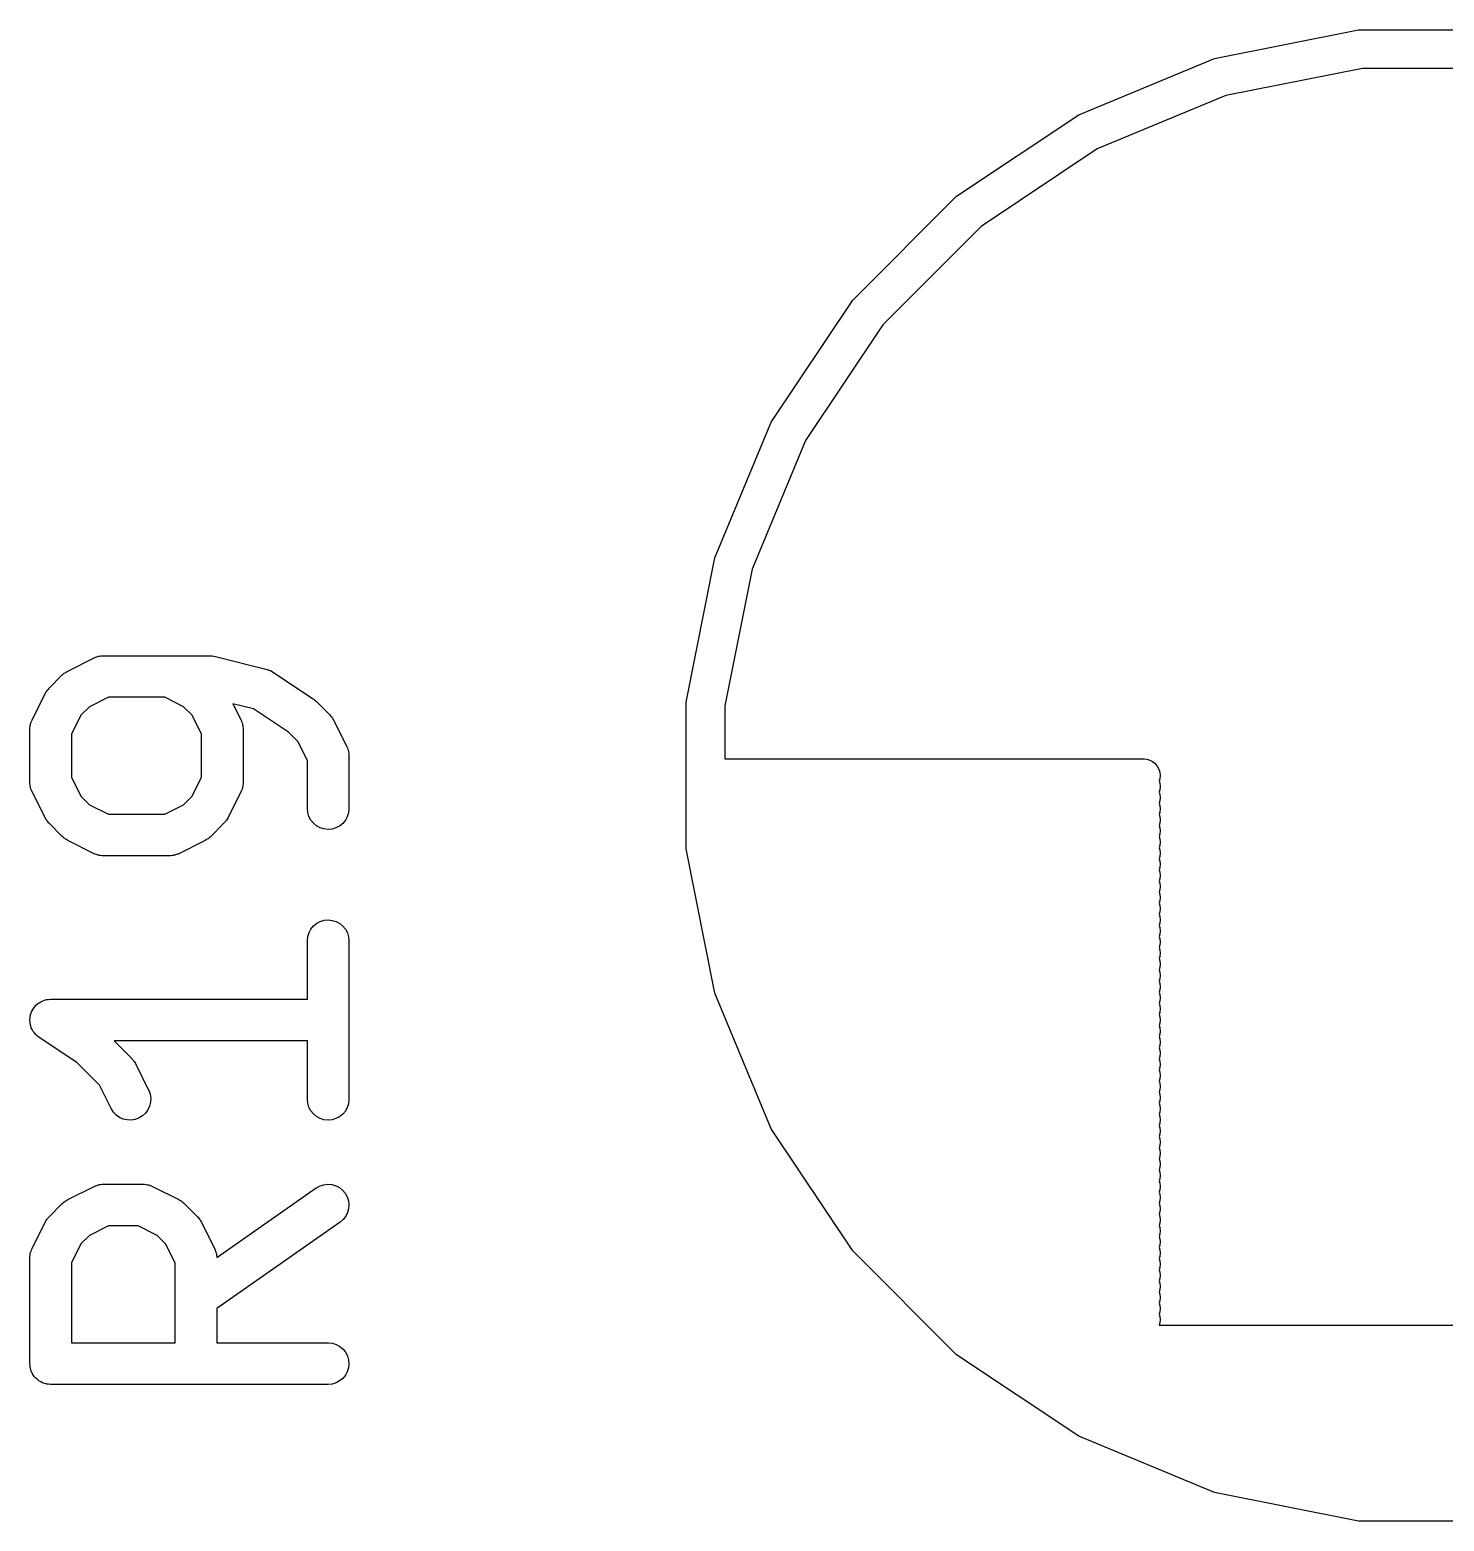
# Model space of a CAD drawing. Extents: x 2.56 to 5.78, y -4.33 to -3.11.
# Drawn here: x 3.9011 to 4.1017, y -4.2952 to -4.0836 of the extents above; entities that cross this region are included whole.
import ezdxf

# ---------------------------------------------------------------- set-up
doc = ezdxf.new("R2010")
doc.units = 0
doc.header["$MEASUREMENT"] = 0
doc.layers.add('BLACK', color=7, linetype='CONTINUOUS')

msp = doc.modelspace()

# ---------------------------------------------------------------- linework, layer by layer
at = {"layer": 'BLACK', "linetype": 'CONTINUOUS'}
for p, q in [((4.06914, -4.08765), (4.08958, -4.08358)), ((4.08958, -4.08358), (4.11042, -4.08358)), ((4.04989, -4.09562), (4.06914, -4.08765)), ((4.09012, -4.08907), (4.07074, -4.09292)), ((4.10988, -4.08907), (4.09012, -4.08907)), ((4.07074, -4.09292), (4.05249, -4.10048)), ((4.03256, -4.1072), (4.04989, -4.09562)), ((4.05249, -4.10048), (4.03606, -4.11146)), ((4.01783, -4.12193), (4.03256, -4.1072)), ((4.03606, -4.11146), (4.02209, -4.12543)), ((4.00625, -4.13926), (4.01783, -4.12193)), ((4.02209, -4.12543), (4.01111, -4.14186)), ((3.99828, -4.15851), (4.00625, -4.13926)), ((4.01111, -4.14186), (4.00355, -4.16011)), ((3.99421, -4.17895), (3.99828, -4.15851)), ((4.00355, -4.16011), (3.9997, -4.17949)), ((3.90646, -4.17455), (3.91021, -4.17268)), ((3.91021, -4.17268), (3.91025, -4.17266)), ((3.91025, -4.17266), (3.91033, -4.17263)), ((3.91033, -4.17263), (3.9104, -4.17259)), ((3.9104, -4.17259), (3.9106, -4.17253)), ((3.9106, -4.17253), (3.91079, -4.17246)), ((3.91079, -4.17246), (3.91087, -4.17245)), ((3.91087, -4.17245), (3.91096, -4.17242)), ((3.91096, -4.17242), (3.91116, -4.1724)), ((3.91116, -4.1724), (3.91136, -4.17237)), ((3.91136, -4.17237), (3.91144, -4.17237)), ((3.91144, -4.17237), (3.91153, -4.17237)), ((3.91153, -4.17237), (3.92653, -4.17237)), ((3.92653, -4.17237), (3.92657, -4.17237)), ((3.92657, -4.17237), (3.92662, -4.17237)), ((3.92662, -4.17237), (3.92667, -4.17237)), ((3.92667, -4.17237), (3.92691, -4.1724)), ((3.92691, -4.1724), (3.92714, -4.17243)), ((3.92714, -4.17243), (3.92719, -4.17245)), ((3.92719, -4.17245), (3.92724, -4.17245)), ((3.92724, -4.17245), (3.93474, -4.17433)), ((3.93474, -4.17433), (3.93478, -4.17434)), ((3.93478, -4.17434), (3.93497, -4.17441)), ((3.93497, -4.17441), (3.93516, -4.17447)), ((3.93516, -4.17447), (3.93524, -4.17451)), ((3.90382, -4.17698), (3.90569, -4.17511)), ((3.90569, -4.17511), (3.90572, -4.17508)), ((3.90572, -4.17508), (3.90585, -4.17497)), ((3.90585, -4.17497), (3.90597, -4.17486)), ((3.90597, -4.17486), (3.90608, -4.17479)), ((3.90608, -4.17479), (3.90617, -4.17472)), ((3.90617, -4.17472), (3.90632, -4.17464)), ((3.90632, -4.17464), (3.90646, -4.17455)), ((3.93524, -4.17451), (3.93532, -4.17454)), ((3.93532, -4.17454), (3.93549, -4.17464)), ((3.93549, -4.17464), (3.93566, -4.17474)), ((3.93566, -4.17474), (3.94129, -4.17849)), ((3.90139, -4.1815), (3.90326, -4.17775)), ((3.90326, -4.17775), (3.90328, -4.17771)), ((3.90328, -4.17771), (3.90337, -4.17757)), ((3.90337, -4.17757), (3.90345, -4.17743)), ((3.90345, -4.17743), (3.90353, -4.17733)), ((3.90353, -4.17733), (3.9036, -4.17723)), ((3.9036, -4.17723), (3.90371, -4.17711)), ((3.90371, -4.17711), (3.90382, -4.17698)), ((3.91223, -4.17827), (3.90953, -4.17962)), ((3.92021, -4.17827), (3.91223, -4.17827)), ((3.9229, -4.17962), (3.92021, -4.17827)), ((3.94129, -4.17849), (3.94129, -4.17849)), ((3.94129, -4.17849), (3.94129, -4.17849)), ((3.94129, -4.17849), (3.94129, -4.17849)), ((3.94129, -4.17849), (3.94132, -4.17851)), ((3.94132, -4.17851), (3.94153, -4.17868)), ((3.94153, -4.17868), (3.94174, -4.17886)), ((3.90833, -4.18082), (3.90698, -4.18351)), ((3.90953, -4.17962), (3.90833, -4.18082)), ((3.9241, -4.18082), (3.9229, -4.17962)), ((3.92545, -4.18351), (3.9241, -4.18082)), ((3.93281, -4.17993), (3.9299, -4.1792)), ((3.9299, -4.1792), (3.93104, -4.1815)), ((3.93777, -4.18324), (3.93281, -4.17993)), ((3.94174, -4.17886), (3.94361, -4.18073)), ((3.94361, -4.18073), (3.94364, -4.18076)), ((3.94364, -4.18076), (3.94375, -4.18089)), ((3.99421, -4.19979), (3.99421, -4.17895)), ((3.9997, -4.17949), (3.9997, -4.18701)), ((3.90108, -4.18278), (3.90109, -4.18269)), ((3.90108, -4.18282), (3.90108, -4.18278)), ((3.90108, -4.19032), (3.90108, -4.18282)), ((3.90109, -4.1826), (3.90112, -4.1824)), ((3.90109, -4.18269), (3.90109, -4.1826)), ((3.90112, -4.1824), (3.90114, -4.1822)), ((3.90114, -4.1822), (3.90117, -4.18212)), ((3.90117, -4.18212), (3.90118, -4.18204)), ((3.90118, -4.18204), (3.90126, -4.18185)), ((3.90126, -4.18185), (3.90132, -4.18165)), ((3.90132, -4.18165), (3.90136, -4.18158)), ((3.90136, -4.18158), (3.90139, -4.1815)), ((3.93104, -4.1815), (3.93106, -4.18153)), ((3.93106, -4.18153), (3.93109, -4.18162)), ((3.93109, -4.18162), (3.93113, -4.18169)), ((3.93113, -4.18169), (3.93119, -4.18189)), ((3.93119, -4.18189), (3.93126, -4.18208)), ((3.93126, -4.18208), (3.93127, -4.18216)), ((3.93127, -4.18216), (3.9313, -4.18224)), ((3.9313, -4.18224), (3.93132, -4.18245)), ((3.93132, -4.18245), (3.93135, -4.18264)), ((3.93135, -4.18264), (3.93135, -4.18273)), ((3.93135, -4.18273), (3.93136, -4.18282)), ((3.93136, -4.18282), (3.93136, -4.19032)), ((3.94375, -4.18089), (3.94386, -4.18101)), ((3.94386, -4.18101), (3.94393, -4.18111)), ((3.94393, -4.18111), (3.944, -4.18121)), ((3.944, -4.18121), (3.94408, -4.18136)), ((3.94408, -4.18136), (3.94417, -4.1815)), ((3.94417, -4.1815), (3.94604, -4.18525)), ((3.90698, -4.18351), (3.90698, -4.18962)), ((3.92545, -4.18962), (3.92545, -4.18351)), ((3.9391, -4.18457), (3.93777, -4.18324)), ((3.94045, -4.18726), (3.9391, -4.18457)), ((3.94604, -4.18525), (3.94606, -4.18528)), ((3.94606, -4.18528), (3.94609, -4.18537)), ((3.94609, -4.18537), (3.94613, -4.18544)), ((3.94613, -4.18544), (3.94619, -4.18564)), ((3.94619, -4.18564), (3.94626, -4.18582)), ((3.94626, -4.18582), (3.94627, -4.18591)), ((3.94627, -4.18591), (3.9463, -4.18599)), ((3.9463, -4.18599), (3.94632, -4.18619)), ((3.94632, -4.18619), (3.94635, -4.18639)), ((3.94635, -4.18639), (3.94635, -4.18648)), ((3.94635, -4.18648), (3.94635, -4.18657)), ((3.94635, -4.18657), (3.94635, -4.19407)), ((3.9997, -4.18701), (4.05917, -4.18701)), ((4.05917, -4.18701), (4.05952, -4.18704)), ((4.05952, -4.18704), (4.05996, -4.18718)), ((3.94045, -4.19407), (3.94045, -4.18726)), ((4.05996, -4.18718), (4.06037, -4.1874)), ((4.06037, -4.1874), (4.06073, -4.18769)), ((4.06073, -4.18769), (4.06103, -4.18805)), ((4.06103, -4.18805), (4.06125, -4.18846)), ((4.06125, -4.18846), (4.06138, -4.18891)), ((4.06138, -4.18891), (4.06143, -4.18937)), ((3.90109, -4.1904), (3.90108, -4.19032)), ((3.90108, -4.19049), (3.90109, -4.1904)), ((3.90111, -4.19069), (3.90108, -4.19049)), ((3.90113, -4.19089), (3.90111, -4.19069)), ((3.90116, -4.19097), (3.90113, -4.19089)), ((3.90117, -4.19106), (3.90116, -4.19097)), ((3.90124, -4.19125), (3.90117, -4.19106)), ((3.9013, -4.19144), (3.90124, -4.19125)), ((3.90698, -4.18962), (3.90833, -4.19232)), ((3.9241, -4.19232), (3.92545, -4.18962)), ((3.93118, -4.19129), (3.93112, -4.19148)), ((3.93125, -4.1911), (3.93118, -4.19129)), ((3.93126, -4.19101), (3.93125, -4.1911)), ((3.93129, -4.19093), (3.93126, -4.19101)), ((3.93131, -4.19073), (3.93129, -4.19093)), ((3.93135, -4.19053), (3.93131, -4.19073)), ((3.93136, -4.19036), (3.93135, -4.19044)), ((3.93135, -4.19044), (3.93135, -4.19053)), ((3.93136, -4.19032), (3.93136, -4.19036)), ((4.06138, -4.18983), (4.06128, -4.19016)), ((4.06128, -4.19016), (4.06138, -4.19048)), ((4.06143, -4.18937), (4.06138, -4.18983)), ((4.06138, -4.19048), (4.06143, -4.19094)), ((4.06143, -4.19094), (4.06138, -4.19141)), ((3.90134, -4.19152), (3.9013, -4.19144)), ((3.90137, -4.1916), (3.90134, -4.19152)), ((3.90139, -4.19164), (3.90137, -4.1916)), ((3.90326, -4.19539), (3.90139, -4.19164)), ((3.90833, -4.19232), (3.90953, -4.19351)), ((3.90953, -4.19351), (3.91223, -4.19486)), ((3.92021, -4.19486), (3.9229, -4.19351)), ((3.9229, -4.19351), (3.9241, -4.19232)), ((3.93104, -4.19164), (3.92917, -4.19539)), ((3.93107, -4.19156), (3.93104, -4.19164)), ((3.93112, -4.19148), (3.93107, -4.19156)), ((4.06138, -4.19141), (4.06128, -4.19173)), ((4.06128, -4.19173), (4.06138, -4.19206)), ((4.06138, -4.19298), (4.06128, -4.19331)), ((4.06128, -4.19331), (4.06138, -4.19363)), ((4.06138, -4.19206), (4.06143, -4.19252)), ((4.06143, -4.19252), (4.06138, -4.19298)), ((3.90335, -4.19553), (3.90326, -4.19539)), ((3.90343, -4.19567), (3.90335, -4.19553)), ((3.91223, -4.19486), (3.92021, -4.19486)), ((3.92906, -4.19556), (3.92898, -4.19571)), ((3.92915, -4.19542), (3.92906, -4.19556)), ((3.92917, -4.19539), (3.92915, -4.19542)), ((3.9405, -4.19464), (3.94045, -4.19407)), ((3.94067, -4.19519), (3.9405, -4.19464)), ((3.94094, -4.1957), (3.94067, -4.19519)), ((3.94611, -4.19523), (3.94584, -4.19573)), ((3.94629, -4.19468), (3.94611, -4.19523)), ((3.94635, -4.19411), (3.94629, -4.19468)), ((3.94635, -4.19407), (3.94635, -4.19411)), ((4.06138, -4.19456), (4.06128, -4.19488)), ((4.06128, -4.19488), (4.06138, -4.19521)), ((4.06138, -4.19363), (4.06143, -4.19409)), ((4.06143, -4.19409), (4.06138, -4.19456)), ((4.06138, -4.19521), (4.06143, -4.19567)), ((3.90351, -4.19577), (3.90343, -4.19567)), ((3.90357, -4.19587), (3.90351, -4.19577)), ((3.90369, -4.196), (3.90357, -4.19587)), ((3.90379, -4.19612), (3.90369, -4.196)), ((3.90382, -4.19615), (3.90379, -4.19612)), ((3.90569, -4.19803), (3.90382, -4.19615)), ((3.92862, -4.19615), (3.92674, -4.19803)), ((3.92872, -4.19603), (3.92862, -4.19615)), ((3.92884, -4.19591), (3.92872, -4.19603)), ((3.9289, -4.1958), (3.92884, -4.19591)), ((3.92898, -4.19571), (3.9289, -4.1958)), ((3.94131, -4.19615), (3.94094, -4.1957)), ((3.94175, -4.19651), (3.94131, -4.19615)), ((3.94226, -4.19679), (3.94175, -4.19651)), ((3.94281, -4.19696), (3.94226, -4.19679)), ((3.94338, -4.19702), (3.94281, -4.19696)), ((3.94395, -4.19697), (3.94338, -4.19702)), ((3.94451, -4.1968), (3.94395, -4.19697)), ((3.94502, -4.19654), (3.94451, -4.1968)), ((3.94547, -4.19618), (3.94502, -4.19654)), ((3.94584, -4.19573), (3.94547, -4.19618)), ((4.06138, -4.19613), (4.06128, -4.19646)), ((4.06128, -4.19646), (4.06138, -4.19678)), ((4.06138, -4.19771), (4.06128, -4.19803)), ((4.06143, -4.19567), (4.06138, -4.19613)), ((4.06138, -4.19678), (4.06143, -4.19724)), ((4.06143, -4.19724), (4.06138, -4.19771)), ((3.90582, -4.19813), (3.90569, -4.19803)), ((3.90594, -4.19825), (3.90582, -4.19813)), ((3.90604, -4.19832), (3.90594, -4.19825)), ((3.90614, -4.19839), (3.90604, -4.19832)), ((3.90628, -4.19847), (3.90614, -4.19839)), ((3.90642, -4.19856), (3.90628, -4.19847)), ((3.90646, -4.19858), (3.90642, -4.19856)), ((3.91021, -4.20046), (3.90646, -4.19858)), ((3.92597, -4.19858), (3.92222, -4.20046)), ((3.92611, -4.19849), (3.92597, -4.19858)), ((3.92626, -4.19842), (3.92611, -4.19849)), ((3.92636, -4.19834), (3.92626, -4.19842)), ((3.92646, -4.19828), (3.92636, -4.19834)), ((3.92658, -4.19816), (3.92646, -4.19828)), ((3.92671, -4.19806), (3.92658, -4.19816)), ((3.92674, -4.19803), (3.92671, -4.19806)), ((3.99828, -4.22023), (3.99421, -4.19979)), ((4.06128, -4.19803), (4.06138, -4.19836)), ((4.06138, -4.19928), (4.06128, -4.19961)), ((4.06128, -4.19961), (4.06138, -4.19993)), ((4.06138, -4.19836), (4.06143, -4.19882)), ((4.06143, -4.19882), (4.06138, -4.19928)), ((3.91029, -4.20049), (3.91021, -4.20046)), ((3.91037, -4.20053), (3.91029, -4.20049)), ((3.91056, -4.20059), (3.91037, -4.20053)), ((3.91075, -4.20066), (3.91056, -4.20059)), ((3.91083, -4.20068), (3.91075, -4.20066)), ((3.91092, -4.2007), (3.91083, -4.20068)), ((3.91112, -4.20073), (3.91092, -4.2007)), ((3.91132, -4.20076), (3.91112, -4.20073)), ((3.9114, -4.20076), (3.91132, -4.20076)), ((3.91149, -4.20077), (3.9114, -4.20076)), ((3.91153, -4.20077), (3.91149, -4.20077)), ((3.9209, -4.20077), (3.91153, -4.20077)), ((3.92099, -4.20076), (3.9209, -4.20077)), ((3.92108, -4.20076), (3.92099, -4.20076)), ((3.92128, -4.20073), (3.92108, -4.20076)), ((3.92148, -4.20071), (3.92128, -4.20073)), ((3.92156, -4.20069), (3.92148, -4.20071)), ((3.92165, -4.20067), (3.92156, -4.20069)), ((3.92184, -4.2006), (3.92165, -4.20067)), ((3.92203, -4.20055), (3.92184, -4.2006)), ((3.92211, -4.20051), (3.92203, -4.20055)), ((3.92219, -4.20048), (3.92211, -4.20051)), ((3.92222, -4.20046), (3.92219, -4.20048)), ((4.06138, -4.20086), (4.06128, -4.20118)), ((4.06128, -4.20118), (4.06138, -4.20151)), ((4.06138, -4.19993), (4.06143, -4.20039)), ((4.06143, -4.20039), (4.06138, -4.20086)), ((4.06138, -4.20151), (4.06143, -4.20197)), ((4.06143, -4.20197), (4.06138, -4.20243)), ((4.06138, -4.20243), (4.06128, -4.20276)), ((4.06128, -4.20276), (4.06138, -4.20308)), ((4.06138, -4.20401), (4.06128, -4.20433)), ((4.06138, -4.20308), (4.06143, -4.20354)), ((4.06143, -4.20354), (4.06138, -4.20401)), ((4.06128, -4.20433), (4.06138, -4.20466)), ((4.06138, -4.20558), (4.06128, -4.20591)), ((4.06128, -4.20591), (4.06138, -4.20623)), ((4.06138, -4.20466), (4.06143, -4.20512)), ((4.06143, -4.20512), (4.06138, -4.20558)), ((4.06138, -4.20716), (4.06128, -4.20748)), ((4.06128, -4.20748), (4.06138, -4.2078)), ((4.06138, -4.20623), (4.06143, -4.20669)), ((4.06143, -4.20669), (4.06138, -4.20716)), ((4.06138, -4.2078), (4.06143, -4.20827)), ((4.06143, -4.20827), (4.06138, -4.20873)), ((3.94133, -4.2107), (3.94178, -4.21034)), ((3.94178, -4.21034), (3.94229, -4.21008)), ((3.94229, -4.21008), (3.94285, -4.20991)), ((3.94285, -4.20991), (3.94342, -4.20986)), ((3.94342, -4.20986), (3.94399, -4.20992)), ((3.94399, -4.20992), (3.94455, -4.21009)), ((3.94455, -4.21009), (3.94505, -4.21037)), ((3.94505, -4.21037), (3.9455, -4.21073)), ((4.06138, -4.20873), (4.06128, -4.20906)), ((4.06128, -4.20906), (4.06138, -4.20938)), ((4.06138, -4.21031), (4.06128, -4.21063)), ((4.06138, -4.20938), (4.06143, -4.20984)), ((4.06143, -4.20984), (4.06138, -4.21031)), ((3.94045, -4.21277), (3.94051, -4.2122)), ((3.94051, -4.2122), (3.94069, -4.21165)), ((3.94069, -4.21165), (3.94096, -4.21115)), ((3.94096, -4.21115), (3.94133, -4.2107)), ((3.9455, -4.21073), (3.94586, -4.21118)), ((3.94586, -4.21118), (3.94613, -4.21169)), ((3.94613, -4.21169), (3.9463, -4.21224)), ((3.9463, -4.21224), (3.94635, -4.21281)), ((4.06128, -4.21063), (4.06138, -4.21095)), ((4.06138, -4.21188), (4.06128, -4.2122)), ((4.06128, -4.2122), (4.06138, -4.21253)), ((4.06138, -4.21095), (4.06143, -4.21142)), ((4.06143, -4.21142), (4.06138, -4.21188)), ((4.06138, -4.21253), (4.06143, -4.21299)), ((3.94045, -4.21281), (3.94045, -4.21277)), ((3.94045, -4.22111), (3.94045, -4.21281)), ((3.94635, -4.21281), (3.94635, -4.23531)), ((4.06138, -4.21346), (4.06128, -4.21378)), ((4.06128, -4.21378), (4.06138, -4.2141)), ((4.06143, -4.21299), (4.06138, -4.21346)), ((4.06138, -4.2141), (4.06143, -4.21457)), ((4.06143, -4.21457), (4.06138, -4.21503)), ((4.06138, -4.21503), (4.06128, -4.21535)), ((4.06128, -4.21535), (4.06138, -4.21568)), ((4.06138, -4.2166), (4.06128, -4.21695)), ((4.06138, -4.21568), (4.06143, -4.21614)), ((4.06143, -4.21614), (4.06138, -4.2166)), ((4.06128, -4.21695), (4.06138, -4.21729)), ((4.06138, -4.21822), (4.06128, -4.21854)), ((4.06128, -4.21854), (4.06138, -4.21887)), ((4.06138, -4.21729), (4.06143, -4.21776)), ((4.06143, -4.21776), (4.06138, -4.21822)), ((4.06138, -4.21887), (4.06143, -4.21933)), ((4.00625, -4.23948), (3.99828, -4.22023)), ((4.06138, -4.21979), (4.06128, -4.22012)), ((4.06128, -4.22012), (4.06138, -4.22044)), ((4.06143, -4.21933), (4.06138, -4.21979)), ((4.06138, -4.22044), (4.06143, -4.22091)), ((4.06143, -4.22091), (4.06138, -4.22137)), ((3.90123, -4.22319), (3.90131, -4.22292)), ((3.90131, -4.22291), (3.90145, -4.22266)), ((3.90131, -4.22292), (3.90131, -4.22291)), ((3.90131, -4.22292), (3.90131, -4.22292)), ((3.90145, -4.22266), (3.90158, -4.22241)), ((3.90158, -4.22241), (3.90158, -4.22241)), ((3.90158, -4.22241), (3.90159, -4.22241)), ((3.90159, -4.22241), (3.90177, -4.22219)), ((3.90177, -4.22219), (3.90195, -4.22197)), ((3.90195, -4.22196), (3.90219, -4.22178)), ((3.90195, -4.22197), (3.90195, -4.22196)), ((3.90195, -4.22197), (3.90195, -4.22197)), ((3.90219, -4.22178), (3.9024, -4.2216)), ((3.9024, -4.2216), (3.90266, -4.22146)), ((3.9024, -4.2216), (3.9024, -4.2216)), ((3.9024, -4.2216), (3.9024, -4.2216)), ((3.90266, -4.22146), (3.90291, -4.22133)), ((3.90291, -4.22133), (3.90318, -4.22125)), ((3.90291, -4.22133), (3.90291, -4.22133)), ((3.90291, -4.22133), (3.90291, -4.22133)), ((3.90318, -4.22125), (3.90346, -4.22117)), ((3.90346, -4.22117), (3.90375, -4.22114)), ((3.90346, -4.22117), (3.90346, -4.22117)), ((3.90346, -4.22117), (3.90346, -4.22117)), ((3.90375, -4.22114), (3.90403, -4.22111)), ((3.90403, -4.22111), (3.94045, -4.22111)), ((4.06138, -4.22137), (4.06128, -4.22169)), ((4.06128, -4.22169), (4.06138, -4.22202)), ((4.06138, -4.22294), (4.06128, -4.22327)), ((4.06138, -4.22202), (4.06143, -4.22248)), ((4.06143, -4.22248), (4.06138, -4.22294)), ((3.90108, -4.22404), (3.90111, -4.22376)), ((3.90111, -4.22434), (3.90108, -4.22404)), ((3.90108, -4.22404), (3.90108, -4.22404)), ((3.90108, -4.22404), (3.90108, -4.22404)), ((3.90111, -4.22376), (3.90114, -4.22347)), ((3.90113, -4.22461), (3.90111, -4.22434)), ((3.90113, -4.22462), (3.90113, -4.22461)), ((3.90113, -4.22461), (3.90113, -4.22461)), ((3.90121, -4.2249), (3.90113, -4.22462)), ((3.90114, -4.22346), (3.90123, -4.22319)), ((3.90114, -4.22347), (3.90114, -4.22346)), ((3.90114, -4.22347), (3.90114, -4.22347)), ((3.90129, -4.22516), (3.90121, -4.2249)), ((3.90129, -4.22517), (3.90129, -4.22516)), ((3.90142, -4.22541), (3.90129, -4.22517)), ((3.90129, -4.22517), (3.90129, -4.22517)), ((4.06128, -4.22327), (4.06138, -4.22359)), ((4.06138, -4.22452), (4.06128, -4.22484)), ((4.06128, -4.22484), (4.06138, -4.22517)), ((4.06138, -4.22359), (4.06143, -4.22406)), ((4.06143, -4.22406), (4.06138, -4.22452)), ((4.06138, -4.22517), (4.06143, -4.22563)), ((3.90156, -4.22568), (3.90142, -4.22541)), ((3.90174, -4.2259), (3.90156, -4.22568)), ((3.90156, -4.22568), (3.90156, -4.22568)), ((3.90156, -4.22568), (3.90156, -4.22568)), ((3.90192, -4.22613), (3.90174, -4.2259)), ((3.90214, -4.22632), (3.90192, -4.22613)), ((3.90192, -4.22613), (3.90192, -4.22613)), ((3.90192, -4.22613), (3.90192, -4.22613)), ((3.90236, -4.2265), (3.90214, -4.22632)), ((3.90239, -4.22652), (3.90236, -4.2265)), ((3.90236, -4.2265), (3.90236, -4.2265)), ((3.90236, -4.2265), (3.90236, -4.2265)), ((3.90236, -4.2265), (3.90236, -4.2265)), ((3.90777, -4.23011), (3.90239, -4.22652)), ((3.94045, -4.22702), (3.91303, -4.22702)), ((3.91303, -4.22702), (3.91549, -4.22947)), ((3.94045, -4.23531), (3.94045, -4.22702)), ((4.06138, -4.22609), (4.06128, -4.22642)), ((4.06128, -4.22642), (4.06138, -4.22674)), ((4.06143, -4.22563), (4.06138, -4.22609)), ((4.06138, -4.22674), (4.06143, -4.2272)), ((4.06143, -4.2272), (4.06138, -4.22767)), ((3.91549, -4.22947), (3.91552, -4.2295)), ((4.06138, -4.22767), (4.06128, -4.22799)), ((4.06128, -4.22799), (4.06138, -4.22832)), ((4.06138, -4.22924), (4.06128, -4.22957)), ((4.06138, -4.22832), (4.06143, -4.22878)), ((4.06143, -4.22878), (4.06138, -4.22924)), ((3.91098, -4.23331), (3.90777, -4.23011)), ((3.91552, -4.2295), (3.91562, -4.22963)), ((3.91562, -4.22963), (3.91574, -4.22975)), ((3.91574, -4.22975), (3.9158, -4.22986)), ((3.9158, -4.22986), (3.91588, -4.22995)), ((3.91588, -4.22995), (3.91596, -4.2301)), ((3.91596, -4.2301), (3.91605, -4.23024)), ((3.91605, -4.23024), (3.91792, -4.23399)), ((4.06128, -4.22957), (4.06138, -4.22989)), ((4.06138, -4.23082), (4.06128, -4.23114)), ((4.06128, -4.23114), (4.06138, -4.23147)), ((4.06138, -4.22989), (4.06143, -4.23035)), ((4.06143, -4.23035), (4.06138, -4.23082)), ((4.06138, -4.23147), (4.06143, -4.23193)), ((3.91264, -4.23663), (3.91098, -4.23331)), ((4.06138, -4.23239), (4.06128, -4.23272)), ((4.06128, -4.23272), (4.06138, -4.23304)), ((4.06143, -4.23193), (4.06138, -4.23239)), ((4.06138, -4.23304), (4.06143, -4.2335)), ((4.06143, -4.2335), (4.06138, -4.23397)), ((3.91792, -4.23399), (3.91794, -4.23403)), ((3.91794, -4.23403), (3.91814, -4.23457)), ((3.9182, -4.23571), (3.91807, -4.23627)), ((3.91814, -4.23457), (3.91823, -4.23514)), ((3.91823, -4.23514), (3.9182, -4.23571)), ((3.9405, -4.23588), (3.94045, -4.23531)), ((3.94635, -4.23535), (3.94629, -4.23593)), ((3.94635, -4.23531), (3.94635, -4.23535)), ((4.06138, -4.23397), (4.06128, -4.23429)), ((4.06128, -4.23429), (4.06138, -4.23462)), ((4.06138, -4.23554), (4.06128, -4.23587)), ((4.06138, -4.23462), (4.06143, -4.23508)), ((4.06143, -4.23508), (4.06138, -4.23554)), ((3.91295, -4.23712), (3.91264, -4.23663)), ((3.91334, -4.23754), (3.91295, -4.23712)), ((3.91381, -4.23787), (3.91334, -4.23754)), ((3.91434, -4.23811), (3.91381, -4.23787)), ((3.91707, -4.23766), (3.91658, -4.23796)), ((3.91749, -4.23727), (3.91707, -4.23766)), ((3.91783, -4.2368), (3.91749, -4.23727)), ((3.91807, -4.23627), (3.91783, -4.2368)), ((3.94067, -4.23644), (3.9405, -4.23588)), ((3.94094, -4.23695), (3.94067, -4.23644)), ((3.94131, -4.23739), (3.94094, -4.23695)), ((3.94175, -4.23776), (3.94131, -4.23739)), ((3.94226, -4.23803), (3.94175, -4.23776)), ((3.94502, -4.23778), (3.94451, -4.23805)), ((3.94547, -4.23742), (3.94502, -4.23778)), ((3.94584, -4.23698), (3.94547, -4.23742)), ((3.94611, -4.23647), (3.94584, -4.23698)), ((3.94629, -4.23593), (3.94611, -4.23647)), ((4.06128, -4.23587), (4.06138, -4.23619)), ((4.06138, -4.23712), (4.06128, -4.23744)), ((4.06128, -4.23744), (4.06138, -4.23777)), ((4.06138, -4.23619), (4.06143, -4.23665)), ((4.06143, -4.23665), (4.06138, -4.23712)), ((4.06138, -4.23777), (4.06143, -4.23823)), ((3.9149, -4.23824), (3.91434, -4.23811)), ((3.91547, -4.23826), (3.9149, -4.23824)), ((3.91604, -4.23816), (3.91547, -4.23826)), ((3.91658, -4.23796), (3.91604, -4.23816)), ((3.94281, -4.2382), (3.94226, -4.23803)), ((3.94338, -4.23826), (3.94281, -4.2382)), ((3.94395, -4.23821), (3.94338, -4.23826)), ((3.94451, -4.23805), (3.94395, -4.23821)), ((4.01783, -4.25681), (4.00625, -4.23948)), ((4.06138, -4.23869), (4.06128, -4.23902)), ((4.06128, -4.23902), (4.06138, -4.23934)), ((4.06143, -4.23823), (4.06138, -4.23869)), ((4.06138, -4.23934), (4.06143, -4.2398)), ((4.06143, -4.2398), (4.06138, -4.24027)), ((4.06138, -4.24027), (4.06128, -4.24059)), ((4.06128, -4.24059), (4.06138, -4.24091)), ((4.06138, -4.24184), (4.06128, -4.24217)), ((4.06128, -4.24217), (4.06138, -4.24249)), ((4.06138, -4.24091), (4.06143, -4.24138)), ((4.06143, -4.24138), (4.06138, -4.24184)), ((4.06138, -4.24342), (4.06128, -4.24374)), ((4.06128, -4.24374), (4.06138, -4.24406)), ((4.06138, -4.24249), (4.06143, -4.24295)), ((4.06143, -4.24295), (4.06138, -4.24342)), ((4.06138, -4.24406), (4.06143, -4.24453)), ((4.06138, -4.24499), (4.06128, -4.24531)), ((4.06128, -4.24531), (4.06138, -4.24564)), ((4.06143, -4.24453), (4.06138, -4.24499)), ((4.06138, -4.24564), (4.06143, -4.2461)), ((4.06143, -4.2461), (4.06138, -4.24657)), ((3.90646, -4.24954), (3.91021, -4.24767)), ((3.91021, -4.24767), (3.91025, -4.24765)), ((3.91025, -4.24765), (3.91033, -4.24762)), ((3.91033, -4.24762), (3.9104, -4.24758)), ((3.9104, -4.24758), (3.9106, -4.24752)), ((3.9106, -4.24752), (3.91079, -4.24745)), ((3.91079, -4.24745), (3.91087, -4.24744)), ((3.91087, -4.24744), (3.91096, -4.24741)), ((3.91096, -4.24741), (3.91116, -4.24739)), ((3.91116, -4.24739), (3.91136, -4.24736)), ((3.91136, -4.24736), (3.91144, -4.24737)), ((3.91144, -4.24737), (3.91153, -4.24736)), ((3.91153, -4.24736), (3.91715, -4.24736)), ((3.91715, -4.24736), (3.9172, -4.24736)), ((3.9172, -4.24736), (3.91728, -4.24737)), ((3.91728, -4.24737), (3.91737, -4.24736)), ((3.91737, -4.24736), (3.91757, -4.2474)), ((3.91757, -4.2474), (3.91777, -4.24742)), ((3.91777, -4.24742), (3.91785, -4.24745)), ((3.91785, -4.24745), (3.91794, -4.24746)), ((3.91794, -4.24746), (3.91813, -4.24753)), ((3.91813, -4.24753), (3.91832, -4.2476)), ((3.91832, -4.2476), (3.91839, -4.24764)), ((3.91839, -4.24764), (3.91847, -4.24767)), ((3.91847, -4.24767), (3.92222, -4.24954)), ((3.9276, -4.25776), (3.94171, -4.24789)), ((3.94171, -4.24789), (3.94174, -4.24787)), ((3.94174, -4.24787), (3.94225, -4.24759)), ((3.94225, -4.24759), (3.9428, -4.24742)), ((3.9428, -4.24742), (3.94337, -4.24736)), ((3.94337, -4.24736), (3.94394, -4.24741)), ((3.94394, -4.24741), (3.9445, -4.24757)), ((3.9445, -4.24757), (3.94501, -4.24783)), ((3.94501, -4.24783), (3.94546, -4.24819)), ((3.94546, -4.24819), (3.94583, -4.24863)), ((4.06138, -4.24657), (4.06128, -4.24689)), ((4.06128, -4.24689), (4.06138, -4.24721)), ((4.06138, -4.24814), (4.06128, -4.24846)), ((4.06128, -4.24846), (4.06138, -4.24879)), ((4.06138, -4.24721), (4.06143, -4.24768)), ((4.06143, -4.24768), (4.06138, -4.24814)), ((3.90382, -4.25197), (3.90569, -4.2501)), ((3.90569, -4.2501), (3.90572, -4.25007)), ((3.90572, -4.25007), (3.90585, -4.24996)), ((3.90585, -4.24996), (3.90597, -4.24985)), ((3.90597, -4.24985), (3.90608, -4.24978)), ((3.90608, -4.24978), (3.90617, -4.24971)), ((3.90617, -4.24971), (3.90632, -4.24963)), ((3.90632, -4.24963), (3.90646, -4.24954)), ((3.92222, -4.24954), (3.92226, -4.24956)), ((3.92226, -4.24956), (3.9224, -4.24965)), ((3.9224, -4.24965), (3.92255, -4.24973)), ((3.92255, -4.24973), (3.92264, -4.24981)), ((3.92264, -4.24981), (3.92274, -4.24988)), ((3.92274, -4.24988), (3.92286, -4.24999)), ((3.92286, -4.24999), (3.92299, -4.2501)), ((3.92299, -4.2501), (3.92487, -4.25197)), ((3.94583, -4.24863), (3.94611, -4.24914)), ((3.94611, -4.24914), (3.94629, -4.24969)), ((3.94629, -4.24969), (3.94635, -4.25026)), ((3.94635, -4.25026), (3.94631, -4.25083)), ((4.06138, -4.24972), (4.06128, -4.25004)), ((4.06128, -4.25004), (4.06138, -4.25036)), ((4.06138, -4.24879), (4.06143, -4.24925)), ((4.06143, -4.24925), (4.06138, -4.24972)), ((4.06138, -4.25036), (4.06143, -4.25083)), ((3.90139, -4.25649), (3.90326, -4.25274)), ((3.90326, -4.25274), (3.90328, -4.2527)), ((3.90328, -4.2527), (3.90337, -4.25256)), ((3.90337, -4.25256), (3.90345, -4.25242)), ((3.90345, -4.25242), (3.90353, -4.25232)), ((3.90353, -4.25232), (3.9036, -4.25222)), ((3.9036, -4.25222), (3.90371, -4.2521)), ((3.90371, -4.2521), (3.90382, -4.25197)), ((3.92487, -4.25197), (3.9249, -4.252)), ((3.9249, -4.252), (3.925, -4.25213)), ((3.925, -4.25213), (3.92511, -4.25225)), ((3.92511, -4.25225), (3.92518, -4.25235)), ((3.92518, -4.25235), (3.92525, -4.25245)), ((3.92525, -4.25245), (3.92533, -4.2526)), ((3.92533, -4.2526), (3.92542, -4.25274)), ((3.92542, -4.25274), (3.92729, -4.25649)), ((3.94509, -4.25273), (3.92761, -4.26497)), ((3.94553, -4.25235), (3.94509, -4.25273)), ((3.94589, -4.2519), (3.94553, -4.25235)), ((3.94615, -4.25139), (3.94589, -4.2519)), ((3.94631, -4.25083), (3.94615, -4.25139)), ((4.06138, -4.25129), (4.06128, -4.25161)), ((4.06128, -4.25161), (4.06138, -4.25194)), ((4.06143, -4.25083), (4.06138, -4.25129)), ((4.06138, -4.25194), (4.06143, -4.2524)), ((4.06143, -4.2524), (4.06138, -4.25286)), ((3.90953, -4.25461), (3.90833, -4.25581)), ((3.91223, -4.25326), (3.90953, -4.25461)), ((3.91646, -4.25326), (3.91223, -4.25326)), ((3.91915, -4.25461), (3.91646, -4.25326)), ((3.92035, -4.25581), (3.91915, -4.25461)), ((4.06138, -4.25286), (4.06128, -4.25319)), ((4.06128, -4.25319), (4.06138, -4.25351)), ((4.06138, -4.25444), (4.06128, -4.25476)), ((4.06128, -4.25476), (4.06138, -4.25509)), ((4.06138, -4.25351), (4.06143, -4.25398)), ((4.06143, -4.25398), (4.06138, -4.25444)), ((3.90118, -4.25703), (3.90126, -4.25684)), ((3.90126, -4.25684), (3.90132, -4.25665)), ((3.90132, -4.25665), (3.90136, -4.25657)), ((3.90136, -4.25657), (3.90139, -4.25649)), ((3.90833, -4.25581), (3.90698, -4.25851)), ((3.9217, -4.25851), (3.92035, -4.25581)), ((3.92729, -4.25649), (3.92731, -4.25652)), ((3.92731, -4.25652), (3.92734, -4.25661)), ((3.92734, -4.25661), (3.92738, -4.25668)), ((3.92738, -4.25668), (3.92744, -4.25688)), ((3.92744, -4.25688), (3.92751, -4.25707)), ((4.03256, -4.27154), (4.01783, -4.25681)), ((4.06138, -4.25601), (4.06128, -4.25634)), ((4.06128, -4.25634), (4.06138, -4.25666)), ((4.06138, -4.25509), (4.06143, -4.25555)), ((4.06143, -4.25555), (4.06138, -4.25601)), ((4.06138, -4.25666), (4.06143, -4.25713)), ((3.90108, -4.25777), (3.90109, -4.25768)), ((3.90108, -4.25781), (3.90108, -4.25777)), ((3.90108, -4.27281), (3.90108, -4.25781)), ((3.90109, -4.25759), (3.90112, -4.25739)), ((3.90109, -4.25768), (3.90109, -4.25759)), ((3.90112, -4.25739), (3.90114, -4.25719)), ((3.90114, -4.25719), (3.90117, -4.25711)), ((3.90117, -4.25711), (3.90118, -4.25703)), ((3.90698, -4.25851), (3.90698, -4.26985)), ((3.9217, -4.26985), (3.9217, -4.25851)), ((3.92751, -4.25707), (3.92752, -4.25715)), ((3.92752, -4.25715), (3.92755, -4.25723)), ((3.92755, -4.25723), (3.92757, -4.25744)), ((3.92757, -4.25744), (3.9276, -4.25764)), ((3.9276, -4.25764), (3.9276, -4.25772)), ((3.9276, -4.25772), (3.9276, -4.25776)), ((4.06138, -4.25759), (4.06128, -4.25791)), ((4.06128, -4.25791), (4.06138, -4.25824)), ((4.06143, -4.25713), (4.06138, -4.25759)), ((4.06138, -4.25824), (4.06143, -4.2587)), ((4.06143, -4.2587), (4.06138, -4.25916)), ((4.06138, -4.25916), (4.06128, -4.25949)), ((4.06128, -4.25949), (4.06138, -4.25981)), ((4.06138, -4.26074), (4.06128, -4.26106)), ((4.06128, -4.26106), (4.06138, -4.26139)), ((4.06138, -4.25981), (4.06143, -4.26028)), ((4.06143, -4.26028), (4.06138, -4.26074)), ((4.06138, -4.26231), (4.06128, -4.26264)), ((4.06128, -4.26264), (4.06138, -4.26296)), ((4.06138, -4.26139), (4.06143, -4.26185)), ((4.06143, -4.26185), (4.06138, -4.26231)), ((4.06138, -4.26296), (4.06143, -4.26343)), ((3.92761, -4.26497), (3.92761, -4.26985)), ((4.06138, -4.26389), (4.06128, -4.26421)), ((4.06128, -4.26421), (4.06138, -4.26454)), ((4.06143, -4.26343), (4.06138, -4.26389)), ((4.06138, -4.26454), (4.06143, -4.265)), ((4.06143, -4.265), (4.06138, -4.26546)), ((4.06138, -4.26546), (4.06128, -4.26579)), ((4.06128, -4.26579), (4.06138, -4.26611)), ((4.06138, -4.26704), (4.06128, -4.26736)), ((4.06128, -4.26736), (4.13872, -4.26736)), ((4.06138, -4.26611), (4.06143, -4.26657)), ((4.06143, -4.26657), (4.06138, -4.26704)), ((3.90698, -4.26985), (3.9217, -4.26985)), ((3.92761, -4.26985), (3.9434, -4.26985)), ((3.9434, -4.26985), (3.94344, -4.26985)), ((3.94344, -4.26985), (3.94401, -4.26992)), ((3.94401, -4.26992), (3.94456, -4.27009)), ((3.94456, -4.27009), (3.94507, -4.27037)), ((3.94507, -4.27037), (3.94551, -4.27074)), ((3.94551, -4.27074), (3.94587, -4.27119)), ((3.94587, -4.27119), (3.94614, -4.2717)), ((3.94614, -4.2717), (3.9463, -4.27225)), ((4.04989, -4.28312), (4.03256, -4.27154)), ((3.90111, -4.27308), (3.90108, -4.27281)), ((3.90113, -4.27336), (3.90111, -4.27308)), ((3.90113, -4.27337), (3.90113, -4.27336)), ((3.90113, -4.27338), (3.90113, -4.27337)), ((3.90121, -4.27365), (3.90113, -4.27338)), ((3.90129, -4.27391), (3.90121, -4.27365)), ((3.9013, -4.27392), (3.90129, -4.27391)), ((3.94629, -4.2734), (3.94612, -4.27395)), ((3.94635, -4.27283), (3.94629, -4.2734)), ((3.9463, -4.27225), (3.94635, -4.27283)), ((3.9013, -4.27393), (3.9013, -4.27392)), ((3.90143, -4.27418), (3.9013, -4.27393)), ((3.90156, -4.27442), (3.90143, -4.27418)), ((3.90157, -4.27443), (3.90156, -4.27442)), ((3.90157, -4.27444), (3.90157, -4.27443)), ((3.90175, -4.27466), (3.90157, -4.27444)), ((3.90192, -4.27487), (3.90175, -4.27466)), ((3.90193, -4.27488), (3.90192, -4.27487)), ((3.90194, -4.27489), (3.90193, -4.27488)), ((3.90215, -4.27506), (3.90194, -4.27489)), ((3.90236, -4.27524), (3.90215, -4.27506)), ((3.90237, -4.27525), (3.90236, -4.27524)), ((3.90238, -4.27525), (3.90237, -4.27525)), ((3.90262, -4.27539), (3.90238, -4.27525)), ((3.90287, -4.27552), (3.90262, -4.27539)), ((3.90288, -4.27552), (3.90287, -4.27552)), ((3.90289, -4.27553), (3.90288, -4.27552)), ((3.90315, -4.27561), (3.90289, -4.27553)), ((3.90342, -4.27569), (3.90315, -4.27561)), ((3.90343, -4.2757), (3.90342, -4.27569)), ((3.90344, -4.2757), (3.90343, -4.2757)), ((3.90371, -4.27573), (3.90344, -4.2757)), ((3.90399, -4.27576), (3.90371, -4.27573)), ((3.90401, -4.27576), (3.90399, -4.27576)), ((3.90403, -4.27576), (3.90401, -4.27576)), ((3.90401, -4.27576), (3.90401, -4.27576)), ((3.90401, -4.27576), (3.90401, -4.27576)), ((3.9434, -4.27576), (3.90403, -4.27576)), ((3.94397, -4.2757), (3.9434, -4.27576)), ((3.94453, -4.27554), (3.94397, -4.2757)), ((3.94503, -4.27527), (3.94453, -4.27554)), ((3.94548, -4.2749), (3.94503, -4.27527)), ((3.94585, -4.27446), (3.94548, -4.2749)), ((3.94612, -4.27395), (3.94585, -4.27446)), ((4.06914, -4.29109), (4.04989, -4.28312)), ((4.08958, -4.29516), (4.06914, -4.29109)), ((4.11042, -4.29516), (4.08958, -4.29516))]:
    msp.add_line(p, q, dxfattribs=at)

doc.saveas('drawing.dxf')
